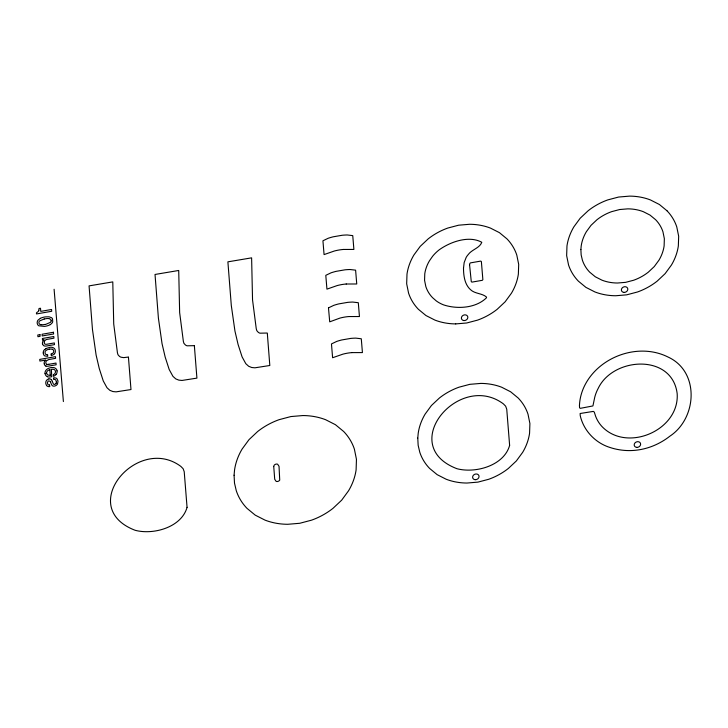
<?xml version="1.0" encoding="UTF-8"?>
<svg xmlns="http://www.w3.org/2000/svg" width="728" height="728" viewBox="0 0 728 728"><rect width="100%" height="100%" fill="white"/><g stroke="black" fill="none" stroke-linecap="round" stroke-linejoin="round"><path stroke-width="1.09" d="M128.437 357.048L123.651 357.63L121.13 357.23A8.026 6.752 -23 0 1 119.474 356.374L117.991 354.745L117.436 352.825L113.723 323.978L112.785 281.891L89.062 285.886L92.474 329.566L96.123 355.127L99.254 368.514L103.267 380.944L106.989 387.733L109.837 390.317L112.904 391.555L116.098 391.855L130.985 389.544L128.447 357.275M194.367 345.654L187.051 345.809A8.026 6.752 -23 0 1 185.403 344.954L183.92 343.334L183.365 341.405L179.643 312.558L178.715 270.47L155.028 274.465L158.404 318.145L162.053 343.707L165.183 357.093L169.196 369.524L172.918 376.312L175.767 378.897L178.833 380.134L182.027 380.444L196.915 378.123L194.376 345.855M267.267 333.033L259.951 333.187A8.026 6.752 -23 0 1 258.294 332.323L256.82 330.703L256.265 328.783L252.543 299.927L251.615 257.849L227.891 261.843L231.304 305.514L234.953 331.076L238.083 344.471L242.096 356.902L245.818 363.691L248.667 366.275L251.733 367.513L254.927 367.813L269.815 365.501L267.467 335.235M45.773 348.594L50.123 347.265A6.234 5.242 -23.2 0 1 53.426 347.802L53.817 348.066A4.368 3.676 -23.2 0 1 55.128 349.749L55.31 350.659A5.305 4.468 -23.2 0 1 54.555 353.726M40.34 318.373L38.065 320.093A4.168 3.504 -23.2 0 0 37.392 321.276L37.174 322.604A6.634 5.587 -23.2 0 0 37.283 323.578L37.674 324.642A4.295 3.613 -23.2 0 0 38.821 325.798L44.39 326.39A14.151 11.903 -23.2 0 0 50.314 324.642M44.226 318.955L39.54 320.966A2.493 2.093 -23.2 0 0 38.966 322.049L38.921 322.577A3.74 3.149 -23.2 0 0 38.984 323.141L39.248 323.778A2.266 1.911 -23.2 0 0 39.867 324.342L40.786 324.633M48.903 378.979L49.44 378.897A2.402 2.029 -23.2 0 1 50.878 379.243L51.342 379.643M48.803 364.309L55.992 363.063L56.138 364.783L48.812 366.057A6.315 5.314 -23.2 0 1 45.9 366.12M343.334 249.458L353.89 249.44L352.752 235.626L347.211 234.971A62.79 52.853 -23 0 0 342.169 235.262L333.16 236.818A62.79 52.853 -23 0 0 328.219 238.256L322.932 240.777L324.069 254.591L334.334 251.014A44.954 37.847 -23 0 1 343.398 249.449M346.2 284.011L356.747 283.984L355.61 270.17L350.068 269.515A62.79 52.853 -23 0 0 345.026 269.815L336.017 271.371A62.79 52.853 -23 0 0 331.076 272.809L325.789 275.33L326.936 289.143L337.191 285.567A44.954 37.847 -23 0 1 346.255 284.002M351.87 352.607L362.426 352.589L361.288 338.775L355.746 338.12A62.79 52.853 -23 0 0 350.705 338.411L341.696 339.967A62.79 52.853 -23 0 0 336.746 341.405L331.468 343.925L332.605 357.739L342.87 354.163A44.954 37.847 -23 0 1 351.933 352.598M455.737 323.905L466.73 322.986L477.55 320.129A58.813 49.513 -23 0 0 497.151 309.318L505.141 301.801L511.456 293.184A58.813 49.513 -23 0 0 518.363 274.101L518.691 264.391L516.789 255.064A58.813 49.513 -23 0 0 506.961 238.875L499.426 232.651L490.426 228.082A58.813 49.513 -23 0 0 469.624 224.279L458.631 225.198L447.811 228.046A58.813 49.513 -23 0 0 428.21 238.857L420.22 246.373L413.904 254.991A58.813 49.513 -23 0 0 406.998 274.074L406.67 283.793L408.572 293.12A58.813 49.513 -23 0 0 418.4 309.3L425.935 315.524L434.935 320.102A58.813 49.513 -23 0 0 455.737 323.905M48.767 318.6L50.469 319.219A2.366 1.993 -23.2 0 1 51.005 319.947L51.096 320.311A3.231 2.721 -23.2 0 1 51.133 320.83M45.928 366.029L45.718 365.957A2.948 2.475 -23.2 0 1 44.881 365.365L44.235 363.973M52.334 349.294L52.489 349.349A2.421 2.038 -23.2 0 1 53.499 350.314L53.626 350.75A2.821 2.375 -23.2 0 1 53.135 352.889A4.268 3.585 -23.2 0 1 51.142 354.026M666.939 210.72L659.404 204.504L650.404 199.927A58.813 49.513 -23 0 0 629.602 196.123L618.618 197.042L607.789 199.9A58.813 49.513 -23 0 0 588.197 210.701L580.198 218.218L573.882 226.836A58.813 49.513 -23 0 0 566.976 245.928L566.648 255.637L568.55 264.965A58.813 49.513 -23 0 0 578.378 281.154L585.913 287.369L594.913 291.946A58.813 49.513 -23 0 0 615.715 295.75L626.708 294.831L637.528 291.974A58.813 49.513 -23 0 0 657.129 281.172L665.119 273.655L671.434 265.038A58.813 49.513 -23 0 0 678.341 245.946L678.669 236.236L676.767 226.909A58.813 49.513 -23 0 0 666.939 210.72M46.574 385.558L45.855 383.874A8.208 6.907 -23.2 0 1 45.773 383.119L45.8 382.309A3.804 3.203 -23.2 0 1 48.876 378.851M52.307 381.39L52.853 382.773A10.11 8.508 -23.2 0 0 53.381 383.911L53.462 383.993A1.338 1.128 -23.2 0 0 54.636 384.384L54.864 384.311A1.62 1.365 -23.2 0 0 56.02 383.41M50.578 382.182L50.978 383.237A17.518 14.742 -23.2 0 0 51.734 384.921L52.025 385.33A2.493 2.093 -23.2 0 0 53.472 386.122L54.163 386.113A4.186 3.522 -23.2 0 0 54.736 386.022A3.749 3.158 -23.2 0 0 57.093 384.593A3.394 2.857 -23.2 0 0 57.53 383.938L57.967 381.572A10.438 8.791 -23.2 0 0 57.885 380.789L56.957 378.697A2.83 2.375 -23.2 0 0 56.529 378.369A4.614 3.886 -23.2 0 0 53.59 377.887L53.717 379.488A2.967 2.493 -23.2 0 1 55.373 379.661A2.084 1.756 -23.2 0 1 55.756 380.052L56.293 381.308A6.161 5.187 -23.2 0 1 56.347 381.8M42.597 343.898L43.225 345.254A2.848 2.393 -23.2 0 0 44.044 345.827L44.244 345.909A3.203 2.694 -23.2 0 0 44.708 346.018L44.99 346.055A7.835 6.588 -23.2 0 0 47.147 345.891L54.473 344.635L54.336 342.934L47.138 344.189A4.104 3.449 -23.2 0 1 45.282 344.217L45.172 344.135A1.774 1.492 -23.2 0 1 44.444 343.534L44.226 342.779A4.068 3.422 -23.2 0 1 44.272 341.778M46.683 373.055L47.047 374.238A2.603 2.193 -23.2 0 0 47.912 374.984A5.096 4.286 -23.2 0 0 50.287 375.202M267.331 333.77L267.431 334.816M54.1 289.262L63.391 401.556M51.151 354.054L51.288 355.683L53.59 354.591A3.877 3.258 -23.2 0 0 54.491 353.708M51.351 369.387L51.743 376.731A15.233 12.813 -23.2 0 1 49.531 377.004A5.278 4.441 -23.2 0 1 47.347 376.676M49.832 369.697L50.287 375.239M49.559 384.985L49.686 386.568M45.009 373.446L45.036 372.427A4.96 4.177 -23.2 0 1 46.246 369.942A6.07 5.114 -23.2 0 1 48.903 368.186L50.469 367.722A10.137 8.536 -23.2 0 1 51.488 367.558L53.59 367.585A5.069 4.268 -23.2 0 1 55.264 368.195L55.465 368.322A5.014 4.213 -23.2 0 1 57.057 370.852M43.243 353.007L43.243 352.288A4.796 4.031 -23.2 0 1 44.281 349.868A5.533 4.659 -23.2 0 1 44.654 349.467M50.268 324.561A6.98 5.87 -23.2 0 0 50.933 324.124L51.961 323.159A4.268 3.595 -23.2 0 0 52.716 321.785L52.525 318.873A4.232 3.558 -23.2 0 0 51.524 317.69L49.076 316.816L45.573 316.88A14.615 12.294 -23.2 0 0 40.313 318.327M44.79 324.506A25.89 21.785 -23.2 0 0 45.973 324.288L50.514 322.295A2.748 2.311 -23.2 0 0 51.133 320.83M44.79 324.461A13.059 10.993 -23.2 0 1 40.768 324.697M44.244 319.028A13.796 11.612 -23.2 0 1 48.785 318.518M42.479 343.935A5.123 4.313 -23.2 0 1 44.099 339.776L42.515 340.094L42.379 338.502L53.799 336.509L53.936 338.183L47.957 339.23A8.863 7.462 -23.2 0 0 46.319 339.612A3.012 2.53 -23.2 0 0 44.326 341.778M43.298 353.007A5.314 4.468 -23.2 0 0 44.353 355.637A3.039 2.557 -23.2 0 0 45.009 355.965L47.748 356.301L47.611 354.663A3.613 3.039 -23.2 0 1 45.791 354.309A1.929 1.62 -23.2 0 1 45.227 353.69L45.018 351.952A2.539 2.139 -23.2 0 1 45.527 350.942L46.565 350.104A7.671 6.461 -23.2 0 1 49.604 349.167M44.818 349.577A5.314 4.468 -23.2 0 1 45.937 348.712M49.613 349.149A5.706 4.805 -23.2 0 1 52.361 349.249M44.308 363.954A4.577 3.858 -23.2 0 1 44.554 361.316A6.17 5.187 -23.2 0 1 45.755 360.069L39.885 361.07L39.749 359.395L55.465 356.647L55.601 358.331L48.749 359.55L46.519 360.769A3.44 2.903 -23.2 0 0 45.828 362.68A3.977 3.349 -23.2 0 0 45.891 363.108L46.173 363.818A1.729 1.456 -23.2 0 0 46.81 364.319M48.785 364.255A4.468 3.758 -23.2 0 1 46.792 364.391M47.338 376.685A5.014 4.222 -23.2 0 1 45.109 373.437M51.36 369.433A5.232 4.404 -23.2 0 1 54.227 369.56A2.53 2.129 -23.2 0 1 55.191 370.588L55.373 371.171A4.668 3.922 -23.2 0 1 55.428 371.671A3.285 2.766 -23.2 0 1 54.636 373.801A3.467 2.912 -23.2 0 1 53.317 374.647L53.453 376.294A4.787 4.031 -23.2 0 0 55.965 374.538M56.029 374.574A4.668 3.931 -23.2 0 0 57.002 372.481A6.825 5.742 -23.2 0 0 57.03 370.852M46.501 373.073A3.467 2.912 -23.2 0 1 49.832 369.76M56.338 381.8A3.877 3.267 -23.2 0 1 56.029 383.41M51.388 379.625A8.445 7.107 -23.2 0 1 52.27 381.399M49.686 386.586A3.449 2.903 -23.2 0 1 46.638 385.585M49.559 384.985A2.321 1.947 -23.2 0 1 48.339 384.794A1.802 1.52 -23.2 0 1 47.984 384.502L47.456 383.256A6.406 5.396 -23.2 0 1 47.411 382.801L48.166 380.953L50.023 381.163A4.923 4.141 -23.2 0 1 50.56 382.182M469.578 264.837L471.271 281.581A1.538 1.292 -23 0 0 472.017 282.1L482.218 280.335A1.538 1.292 -23 0 0 482.864 279.579L481.381 261.634A1.538 1.292 -23 0 0 480.626 261.115L470.434 262.89A1.538 1.292 -23 0 0 469.788 263.645L469.578 264.837M463.499 268.268C463.572 275.812 464.619 284.393 470.561 289.717C474.965 293.921 482.027 293.156 486.431 296.997L486.55 297.707C476.103 308.144 457.539 309.427 443.752 304.941A37.146 31.277 -23 0 1 436.245 300.892L432.514 297.625A39.904 33.588 -23 0 1 425.853 286.641L424.561 280.316L424.779 273.719A39.904 33.588 -23 0 1 429.465 260.779L432.569 256.329A37.192 31.304 -23 0 1 439.193 249.822C450.541 241.696 468.996 235.244 481.781 242.278C479.761 248.102 471.78 249.513 468.231 254.563A16.589 13.969 -23 0 0 466.202 257.348L464.164 262.571L463.499 268.268M234.079 475.238L234.498 483.11L236.272 490.69A64.191 54.036 -23 0 0 247.001 508.353L255.228 515.142L265.047 520.138A64.191 54.036 -23 0 0 287.76 524.287L299.745 523.286L311.557 520.165A64.191 54.036 -23 0 0 332.951 508.371L341.678 500.172L348.566 490.763A64.191 54.036 -23 0 0 356.101 469.933L356.456 459.332L354.39 449.149A64.191 54.036 -23 0 0 343.661 431.486L335.435 424.697L325.616 419.71A64.191 54.036 -23 0 0 302.903 415.551L290.918 416.553L279.106 419.674A64.191 54.036 -23 0 0 257.712 431.467L248.985 439.676L242.096 449.076A64.191 54.036 -23 0 0 234.562 469.906L234.079 475.238M417.772 438.092L418.154 445.299L419.783 452.252A58.813 49.513 -23 0 0 429.62 468.432L437.155 474.656L446.146 479.233A58.813 49.513 -23 0 0 466.957 483.037L477.941 482.118L488.77 479.261A58.813 49.513 -23 0 0 508.362 468.45L516.361 460.933L522.677 452.325A58.813 49.513 -23 0 0 529.575 433.233L529.902 423.523L528.009 414.196A58.813 49.513 -23 0 0 518.172 398.007L510.637 391.791L501.647 387.214A58.813 49.513 -23 0 0 480.835 383.41L469.851 384.329L459.022 387.187A58.813 49.513 -23 0 0 439.43 397.989L431.431 405.505L425.116 414.123A58.813 49.513 -23 0 0 418.218 433.206L417.772 438.092M580.88 249.558L581.162 254.936L582.373 260.105A43.789 36.855 -23 0 0 589.689 272.154L595.304 276.786L602.001 280.189A43.789 36.855 -23 0 0 617.49 283.019L625.67 282.337L633.733 280.216A43.789 36.855 -23 0 0 648.32 272.163L654.272 266.566L658.976 260.16A43.789 36.855 -23 0 0 664.118 245.946L664.355 238.711L662.944 231.768A43.789 36.855 -23 0 0 655.628 219.72L650.013 215.088L643.315 211.684A43.789 36.855 -23 0 0 627.827 208.854L619.646 209.537L611.593 211.666A43.789 36.855 -23 0 0 596.996 219.71L591.045 225.307L586.349 231.722A43.789 36.855 -23 0 0 581.208 245.928L580.88 249.558M579.452 405.66L579.561 407.68L580.243 408.353L592.929 405.933L594.731 397.297A43.962 37.01 -23 0 1 598.189 388.397C613.094 356.893 672.208 353.308 677.177 393.675C679.597 430.494 626.389 453.189 601.492 426.007A43.917 36.964 -23 0 1 595.613 416.243L594.294 412.121L593.329 411.402L580.134 413.504L580.216 415.479A50.469 42.488 -23 0 0 581.172 419.091C585.458 432.45 596.478 443.27 609.873 447.438A62.653 52.744 -23 0 0 624.215 450.377C634.971 451.287 645.873 449.258 655.682 444.808A59.15 49.795 -23 0 0 669.951 436.127C697.16 418.127 699.881 371.453 667.885 356.957C637.555 341.823 596.696 357.421 583.374 388.37A58.859 49.55 -23 0 0 579.47 405.187L579.452 405.66M187.06 507.334C181.536 527.327 153.408 535.18 135.135 530.284C76.395 507.771 135.581 436.372 178.806 464.974A40.067 33.725 -23 0 1 180.972 466.521L183.138 468.732L184.22 471.708L187.06 507.334M509.627 445.381C504.022 465.692 475.457 473.655 456.911 468.695C397.251 445.827 457.357 373.327 501.246 402.375A40.677 34.243 -23 0 1 503.448 403.94L505.651 406.188L506.743 409.209L509.627 445.381M273.737 466.539L274.711 479.261L276.121 481.345A3.749 3.158 -23 0 0 276.64 481.472L276.968 481.508A2.466 2.075 -23 0 0 278.205 481.299L278.515 481.144A3.749 3.158 -23 0 0 278.997 480.853L279.315 480.589A2.129 1.793 -23 0 0 279.725 480.061L279.033 466.302L277.623 464.218A3.749 3.158 -23 0 0 277.104 464.091L276.776 464.055A2.466 2.075 -23 0 0 275.539 464.273L275.229 464.419A3.749 3.158 -23 0 0 274.747 464.719L274.429 464.983A2.129 1.793 -23 0 0 274.019 465.511L273.737 466.539M328.483 307.871L329.711 321.84L339.885 318.109A44.954 37.847 -23 0 1 344.371 317.126A44.954 37.847 -23 0 1 348.885 316.553L359.441 316.534L358.303 302.721L352.762 302.065A62.79 52.853 -23 0 0 347.72 302.357L338.711 303.913A62.79 52.853 -23 0 0 333.761 305.351L328.483 307.871M38.848 310.246C38.948 312.239 35.645 311.966 36.509 313.932L51.715 311.284L51.57 309.491L40.75 311.375L40.495 308.244L39.021 308.499A13.768 11.584 -23.2 0 1 38.857 310.246M39.958 334.625L37.783 334.998L37.929 336.709L40.104 336.327L39.958 334.625M53.453 332.268L42.087 334.252L42.224 335.954L53.59 333.979L53.453 332.268M636.745 447.383A3.303 2.785 -23 0 0 640.476 443.297A3.303 2.785 -23 0 0 634.998 442.888A3.303 2.785 -23 0 0 636.745 447.383M623.923 292.41A3.303 2.785 -23 0 0 627.663 288.334A3.303 2.785 -23 0 0 622.185 287.924A3.303 2.785 -23 0 0 623.923 292.41M463.945 320.566A3.303 2.785 -23 0 0 467.685 316.48A3.303 2.785 -23 0 0 462.198 316.07A3.303 2.785 -23 0 0 463.945 320.566M475.166 479.697A3.303 2.785 -23 0 0 478.897 475.611A3.303 2.785 -23 0 0 473.418 475.202A3.303 2.785 -23 0 0 475.166 479.697"/></g></svg>
